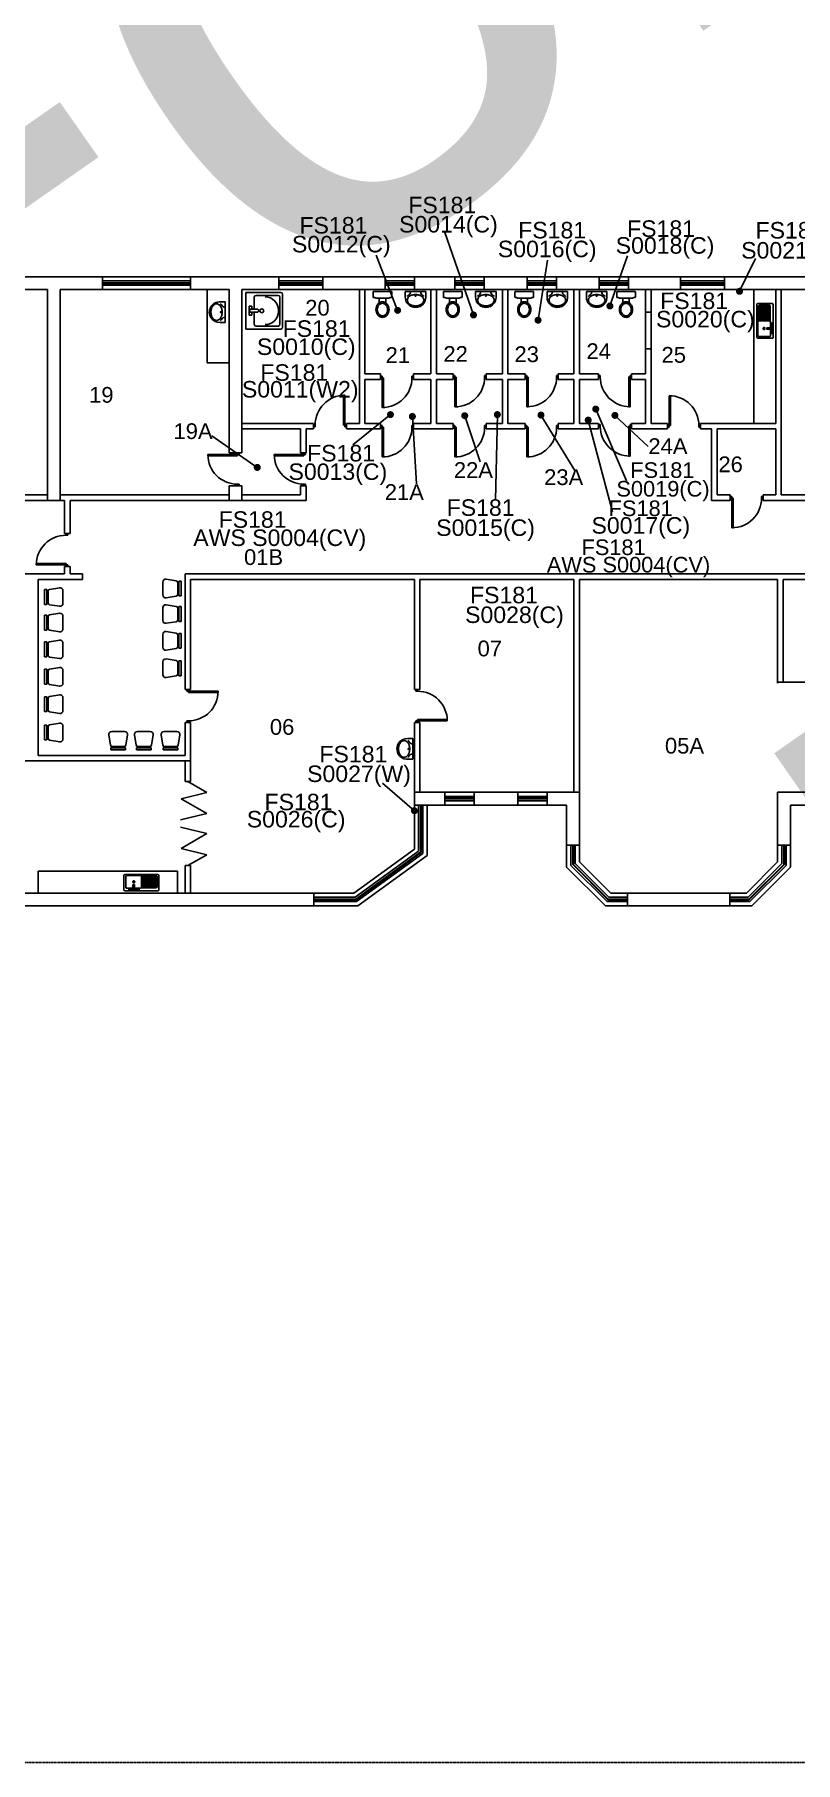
# Model space of a CAD drawing. Extents: x -211487 to 129179, y -113885 to 184348.
# Drawn here: x -163118 to -142380, y -55162 to -8064 of the extents above; entities that cross this region are included whole.
import ezdxf

# ---------------------------------------------------------------- set-up
doc = ezdxf.new("R2010")
doc.units = 0
doc.linetypes.add('HIDDEN', pattern=[0.375, 0.25, -0.125])
doc.layers.get('0').update_dxf_attribs({"linetype": 'CONTINUOUS'})
for name, color, linetype in [('BLD-PART', 7, 'CONTINUOUS'), ('BLD-STRUCT', 7, 'CONTINUOUS'), ('DOOR', 7, 'CONTINUOUS'), ('FURNITURE', 7, 'CONTINUOUS'), ('Items-Negative', 104, 'CONTINUOUS'), ('Not in Remit', 253, 'CONTINUOUS'), ('ROOMS', 5, 'CONTINUOUS'), ('SAN-FIT', 7, 'CONTINUOUS')]:
    doc.layers.add(name, color=color, linetype=linetype)
doc.styles.add('BOX-TEXT', font='arial.ttf')
doc.styles.get("Standard").update_dxf_attribs({"font": 'arial.ttf'})

# ---------------------------------------------------------------- blocks, each defined once
blk = doc.blocks.new('DOORX')
for p, q in [((0.05, 0), (0.05, 0.9)), ((0.05, 0.9), (0.09, 0.9)), ((0.09, 0.9), (0.09, 0)), ((0, 0), (0.05, 0)), ((0.09, 0), (0.05, 0)), ((0.05, 0), (0.05, -0.05)), ((0.05, -0.05), (0, -0.05)), ((0.95, 0), (0.95, -0.05)), ((1, 0), (0.95, 0)), ((0.95, -0.05), (1, -0.05))]:
    blk.add_line(p, q)
blk.add_arc((0.05, 0), 0.9, 0, 90)
blk = doc.blocks.new('STANDARD')
blk.add_blockref('DOORX', (0.537, 0.256))
blk = doc.blocks.new('WC1')
for p, q in [((0, -0.24), (0, 0.24)), ((0.015, 0.255), (0.156, 0.255)), ((0.171, 0.24), (0.171, 0.213)), ((0.171, 0.213), (0.189, 0.176)), ((0.189, 0.176), (0.189, -0.176)), ((0.189, 0.088), (0.313, 0.088)), ((0.015, -0.255), (0.156, -0.255)), ((0.171, -0.213), (0.189, -0.176)), ((0.171, -0.24), (0.171, -0.213)), ((0.189, -0.088), (0.312, -0.088))]:
    blk.add_line(p, q)
for points in [[(0.496, -0.18, 0.084445), (0.579, -0.166, 0.091522), (0.646, -0.128, 0.103706), (0.696, -0.063, 0.134256), (0.708, -0.001, 0.114344), (0.692, 0.066, 0.103706), (0.646, 0.125, 0.091522), (0.579, 0.164, 0.084445), (0.496, 0.178, 0.084445), (0.414, 0.164, 0.091522), (0.347, 0.125, 0.103706), (0.3, 0.066, 0.114344), (0.285, -0.001, 0.114344), (0.3, -0.068, 0.103706), (0.347, -0.128, 0.091522), (0.414, -0.166, 0.084445)], [(0.496, -0.141, 0.084445), (0.566, -0.129, 0.091522), (0.62, -0.098, 0.103706), (0.661, -0.046, 0.138985), (0.668, -0.003, 0.117883), (0.657, 0.049, 0.103706), (0.62, 0.095, 0.091522), (0.566, 0.127, 0.084445), (0.496, 0.139, 0.084445), (0.427, 0.127, 0.091522), (0.372, 0.095, 0.103706), (0.335, 0.049, 0.114344), (0.324, -0.001, 0.114344), (0.335, -0.051, 0.103706), (0.372, -0.098, 0.091522), (0.427, -0.129, 0.084445)]]:
    blk.add_lwpolyline(points, format="xyb", close=True)
for centre, start, end in [((0.015, 0.24), 90, 180), ((0.156, 0.24), 360, 90), ((0.015, -0.24), 180, 270), ((0.156, -0.24), 270, 0)]:
    blk.add_arc(centre, 0.0147, start, end)
blk = doc.blocks.new('WHB2')
for p, q in [((-0.28, 0), (0.28, 0)), ((-0.28, -0.172), (-0.28, 0)), ((0.28, -0.137), (0.28, 0))]:
    blk.add_line(p, q)
blk.add_lwpolyline([(-0.001, -0.083, 0.068343), (-0.091, -0.095, 0.080514), (-0.162, -0.128, 0.107064), (-0.212, -0.181, 0.138337), (-0.228, -0.236, 0.138337), (-0.212, -0.292, 0.107064), (-0.162, -0.345, 0.080514), (-0.091, -0.377, 0.068343), (-0.001, -0.39, 0.068343), (0.089, -0.377, 0.080514), (0.16, -0.345, 0.107064), (0.21, -0.292, 0.138337), (0.226, -0.236, 0.138337), (0.21, -0.181, 0.107064), (0.16, -0.128, 0.080514), (0.089, -0.095, 0.068343)], format="xyb", close=True)
blk.add_circle((0, -0.116), 0.0142)
for centre, radius, start, end in [((-0.243, -0.009), 0.105, 292.8641, 4.7363), ((0.243, -0.009), 0.105, 175.2637, 247.1359), ((0, -0.154), 0.281, 183.5443, 3.5955), ((-0.154, -0.18), 0.0885, 123.0153, 148.8458), ((0.154, -0.18), 0.0885, 31.1542, 56.9847)]:
    blk.add_arc(centre, radius, start, end)
blk = doc.blocks.new('WHB1')
for p, q in [((0, -0.5), (0, 0.5)), ((0, 0.5), (0.95, 0.5)), ((0.091, -0.123), (0.091, 0.123)), ((0.091, 0.123), (0.161, 0.123)), ((0.109, 0.04), (0.327, 0.04)), ((0.161, 0.123), (0.161, 0.04)), ((0.227, 0.368), (0.227, 0.04)), ((0.88, 0.418), (0.277, 0.418)), ((0.93, -0.368), (0.93, 0.368)), ((1, 0.45), (1, -0.45)), ((0.161, -0.123), (0.091, -0.123)), ((0.109, -0.04), (0.327, -0.04)), ((0.161, -0.04), (0.161, -0.123)), ((0.95, -0.5), (0, -0.5))]:
    blk.add_line(p, q)
blk.add_lwpolyline([(0.109, 0.04), (0.109, -0.04)])
for points in [[(0.53, -0.378, 0.414214), (0.89, -0.018), (0.89, 0.018, 0.414214), (0.53, 0.378)], [(0.227, -0.04), (0.227, -0.368, 0.414214), (0.277, -0.418), (0.88, -0.418), (0.88, -0.418, 0.414214)]]:
    blk.add_lwpolyline(points, format="xyb")
blk.add_circle((0.434, 0), 0.0517)
for centre, radius, start, end in [((0.95, 0.45), 0.05, 360, 90), ((0.277, 0.368), 0.05, 90, 180), ((0.302, 0), 0.047, 301.674, 58.326), ((0.88, 0.368), 0.05, 0, 90), ((0.88, -0.368), 0.05, 270, 360), ((0.95, -0.45), 0.05, 270, 360)]:
    blk.add_arc(centre, radius, start, end)
blk = doc.blocks.new('SINKRH')
for p, q in [((0.969, 0.5), (0.05, 0.5)), ((0, 0.469), (0, -0.469)), ((0.114, 0.364), (0.039, 0.364)), ((0.039, 0.364), (0.039, 0.064)), ((0.039, 0.064), (0.114, 0.064)), ((0.052, 0.195), (0.052, 0.242)), ((0.052, 0.242), (0.362, 0.242)), ((0.362, 0.195), (0.052, 0.195)), ((0.114, 0.242), (0.114, 0.364)), ((0.114, 0.064), (0.114, 0.195)), ((0.153, 0.432), (0.15, 0.422)), ((0.15, 0.422), (0.151, 0.419)), ((0.15, 0.195), (0.15, 0.031)), ((0.151, 0.419), (0.151, 0.242)), ((0.2, 0.45), (0.18, 0.448)), ((0.185, 0.001), (0.185, -0.419)), ((0.9, 0.45), (0.2, 0.45)), ((0.5, 0.217), (0.503, 0.229)), ((0.503, 0.205), (0.5, 0.217)), ((0.554, 0.183), (0.532, 0.186)), ((0.534, 0.249), (0.554, 0.251)), ((0.554, 0.251), (0.575, 0.248)), ((0.575, 0.186), (0.554, 0.183)), ((0.604, 0.229), (0.608, 0.217)), ((0.608, 0.217), (0.604, 0.205)), ((0.912, -0.419), (0.912, 0)), ((0.95, 0.031), (0.95, 0.419)), ((1, -0.469), (1, 0.469)), ((0.2, 0), (0.9, 0)), ((0.235, -0.45), (0.862, -0.45)), ((0.25, -0.45), (0.25, 0)), ((0.35, -0.45), (0.35, 0)), ((0.45, -0.45), (0.45, 0)), ((0.55, -0.45), (0.55, 0)), ((0.65, -0.45), (0.65, 0)), ((0.75, -0.45), (0.75, 0)), ((0.85, -0.45), (0.85, 0)), ((0.05, -0.5), (0.95, -0.5))]:
    blk.add_line(p, q)
for centre, radius, start, end in [((0.048, 0.448), 0.0522, 87.7073, 156.5951), ((0.969, 0.469), 0.0313, 360, 90), ((0.198, 0.052), 0.0521, 203.499, 272.4902), ((0.182, 0.41), 0.0364, 119.3676, 143.6438), ((0.193, 0.391), 0.058, 103.1207, 119.3676), ((0.362, 0.219), 0.0233, 270, 90), ((0.537, 0.207), 0.0403, 122.0054, 146.4659), ((0.537, 0.227), 0.0403, 213.5341, 237.9946), ((0.551, 0.185), 0.0663, 104.5143, 122.0054), ((0.547, 0.244), 0.0596, 237.9946, 255.4857), ((0.561, 0.19), 0.0596, 57.9946, 75.4857), ((0.561, 0.244), 0.0596, 284.5143, 302.0054), ((0.571, 0.207), 0.0403, 33.5341, 57.9946), ((0.571, 0.227), 0.0403, 302.0054, 326.4659), ((0.902, 0.398), 0.0521, 23.499, 92.4902), ((0.902, 0.052), 0.0521, 267.5098, 336.501), ((0.048, -0.448), 0.0519, 203.5936, 272.6882), ((0.233, -0.398), 0.0521, 203.499, 272.4902), ((0.864, -0.398), 0.0521, 267.5098, 336.501), ((0.952, -0.448), 0.0521, 267.5098, 336.501)]:
    blk.add_arc(centre, radius, start, end)
blk = doc.blocks.new('SECRETRY')
for p, q in [((-0.5, 0.203), (-0.438, 0.203)), ((-0.5, -0.203), (-0.5, 0.203)), ((-0.438, 0.203), (-0.438, -0.203)), ((-0.406, 0.162), (-0.406, -0.162)), ((-0.09, 0.253), (-0.367, 0.209)), ((0, -0.176), (0, 0.176)), ((-0.5, -0.203), (-0.438, -0.203)), ((-0.367, -0.209), (-0.09, -0.253))]:
    blk.add_line(p, q)
for centre, radius, start, end in [((-0.359, 0.162), 0.0469, 99.1102, 180), ((-0.078, 0.176), 0.0781, 0, 99.1102), ((-0.359, -0.162), 0.0469, 180, 260.8898), ((-0.078, -0.176), 0.0781, 260.8898, 0)]:
    blk.add_arc(centre, radius, start, end)

msp = doc.modelspace()

# ---------------------------------------------------------------- linework, layer by layer
at = {"layer": 'BLD-PART'}
for p, q in [((-154266, -15014), (-154266, -18664)), ((-154116, -15014), (-154116, -17314)), ((-152316, -15014), (-152316, -17314)), ((-152166, -15014), (-152166, -17314)), ((-150366, -15014), (-150366, -17314)), ((-150216, -15014), (-150216, -17314)), ((-148416, -15014), (-148416, -17314)), ((-148266, -15014), (-148266, -17314)), ((-146466, -15014), (-146466, -17314)), ((-146316, -15014), (-146316, -18664)), ((-142916, -15014), (-142916, -18664)), ((-142766, -15014), (-142766, -20614)), ((-146466, -15627), (-146316, -15627)), ((-146466, -16627), (-146316, -16627)), ((-154116, -17314), (-153687, -17314)), ((-153687, -17314), (-153687, -17464)), ((-152787, -17314), (-152787, -17464)), ((-152787, -17314), (-152316, -17314)), ((-152166, -17314), (-151707, -17314)), ((-151707, -17314), (-151707, -17464)), ((-150807, -17314), (-150807, -17464)), ((-150807, -17314), (-150366, -17314)), ((-150216, -17314), (-149746, -17314)), ((-149746, -17314), (-149746, -17464)), ((-148846, -17314), (-148846, -17464)), ((-148846, -17314), (-148416, -17314)), ((-148266, -17314), (-147746, -17314)), ((-147746, -17314), (-147746, -17464)), ((-146846, -17314), (-146846, -17464)), ((-146846, -17314), (-146466, -17314)), ((-154116, -17464), (-153687, -17464)), ((-154116, -17464), (-154116, -18664)), ((-152787, -17464), (-152316, -17464)), ((-152316, -17464), (-152316, -18664)), ((-152166, -17464), (-151707, -17464)), ((-152166, -17464), (-152166, -18664)), ((-150807, -17464), (-150366, -17464)), ((-150366, -17464), (-150366, -18664)), ((-150216, -17464), (-149746, -17464)), ((-150216, -17464), (-150216, -18664)), ((-148846, -17464), (-148416, -17464)), ((-148416, -17464), (-148416, -18664)), ((-148266, -17464), (-147746, -17464)), ((-148266, -17464), (-148266, -18664)), ((-146846, -17464), (-146466, -17464)), ((-146466, -17464), (-146466, -18664)), ((-157466, -18664), (-155516, -18664)), ((-157466, -18814), (-155866, -18814)), ((-155866, -18814), (-155866, -19464)), ((-155716, -18814), (-155716, -19464)), ((-155716, -18814), (-155516, -18814)), ((-155516, -18664), (-155516, -18814)), ((-154616, -18664), (-154616, -18814)), ((-154616, -18664), (-154266, -18664)), ((-154616, -18814), (-154116, -18814)), ((-154116, -18664), (-153687, -18664)), ((-154116, -18814), (-153687, -18814)), ((-153687, -18664), (-153687, -18814)), ((-152787, -18664), (-152316, -18664)), ((-152787, -18664), (-152787, -18814)), ((-152787, -18814), (-151707, -18814)), ((-152166, -18664), (-151707, -18664)), ((-151707, -18664), (-151707, -18814)), ((-150807, -18664), (-150366, -18664)), ((-150807, -18664), (-150807, -18814)), ((-150807, -18814), (-149746, -18814)), ((-150216, -18664), (-149746, -18664)), ((-149746, -18664), (-149746, -18814)), ((-148846, -18664), (-148416, -18664)), ((-148846, -18664), (-148846, -18814)), ((-148846, -18814), (-147746, -18814)), ((-148266, -18664), (-147746, -18664)), ((-147746, -18664), (-147746, -18814)), ((-146846, -18664), (-146466, -18664)), ((-146846, -18664), (-146846, -18814)), ((-146846, -18814), (-145871, -18814)), ((-146316, -18664), (-145871, -18664)), ((-145871, -18664), (-145871, -18814)), ((-144971, -18664), (-144971, -18814)), ((-144971, -18664), (-142916, -18664)), ((-144971, -18814), (-144666, -18814)), ((-144666, -18814), (-144666, -20764)), ((-144516, -18814), (-144516, -20614)), ((-144516, -18814), (-142916, -18814)), ((-142916, -18814), (-142916, -20614)), ((-155866, -19464), (-155716, -19464)), ((-164366, -20614), (-162766, -20614)), ((-162416, -20614), (-157816, -20614)), ((-157466, -20614), (-155866, -20614)), ((-155866, -20364), (-155716, -20364)), ((-155866, -20364), (-155866, -20614)), ((-155716, -20364), (-155716, -20764)), ((-144516, -20614), (-144158, -20614)), ((-144158, -20614), (-144158, -20764)), ((-143258, -20614), (-143258, -20764)), ((-143258, -20614), (-142916, -20614)), ((-142766, -20614), (-139766, -20614)), ((-164366, -20764), (-162766, -20764)), ((-162416, -20764), (-162299, -20764)), ((-162299, -20764), (-162299, -21664)), ((-162149, -20764), (-162149, -21664)), ((-162149, -20764), (-157816, -20764)), ((-157466, -20764), (-155716, -20764)), ((-144666, -20764), (-144158, -20764)), ((-143258, -20764), (-141345, -20764)), ((-162299, -21664), (-162149, -21664)), ((-162299, -22564), (-162149, -22564)), ((-162299, -22564), (-162299, -22764)), ((-162149, -22564), (-162149, -22764)), ((-167216, -22764), (-162299, -22764)), ((-163016, -22914), (-163016, -27714)), ((-163016, -22914), (-161816, -22914)), ((-162149, -22764), (-161816, -22764)), ((-161816, -22764), (-161816, -22914)), ((-159016, -22764), (-159016, -25914)), ((-159016, -22764), (-141345, -22764)), ((-158866, -22914), (-158866, -25914)), ((-158866, -22914), (-152766, -22914)), ((-152766, -22914), (-152766, -25914)), ((-152616, -22914), (-152616, -25914)), ((-152616, -22914), (-148416, -22914)), ((-148416, -22914), (-148416, -28714)), ((-148266, -22914), (-148266, -28714)), ((-148266, -22914), (-142866, -22914)), ((-142866, -25739), (-142866, -22914)), ((-142716, -22914), (-142716, -25714)), ((-142716, -22914), (-136966, -22914)), ((-142841, -25714), (-138516, -25714)), ((-159016, -25914), (-158866, -25914)), ((-152766, -25914), (-152616, -25914)), ((-159016, -26814), (-158866, -26814)), ((-159016, -26814), (-159016, -27714)), ((-158866, -26814), (-158866, -27864)), ((-152766, -26814), (-152616, -26814)), ((-152766, -26814), (-152766, -28714)), ((-152616, -26814), (-152616, -28714)), ((-163016, -27714), (-161216, -27714)), ((-161216, -27714), (-159016, -27714)), ((-164866, -27864), (-163016, -27864)), ((-163016, -27864), (-161216, -27864)), ((-161216, -27864), (-158866, -27864)), ((-159016, -27864), (-159016, -28426)), ((-158866, -27864), (-158866, -28426)), ((-158421, -28722), (-159122, -28894)), ((-159016, -28426), (-158866, -28426)), ((-158941, -28426), (-158421, -28722)), ((-159122, -28894), (-158426, -29295)), ((-158426, -29295), (-159144, -29472)), ((-158426, -29845), (-159144, -29668)), ((-159122, -30246), (-158426, -29845)), ((-158420, -30418), (-159122, -30246)), ((-158941, -30714), (-158420, -30418)), ((-159016, -30714), (-158866, -30714)), ((-159016, -30714), (-159016, -31464)), ((-158866, -30714), (-158866, -31464))]:
    msp.add_line(p, q, dxfattribs=at)
msp.add_arc((-142841, -25739), 25, 90, 180, dxfattribs=at)
at = {"layer": 'BLD-STRUCT'}
for p, q in [((-183216, -14664), (-115166, -14664)), ((-182866, -15014), (-162766, -15014)), ((-162766, -15014), (-162766, -20764)), ((-162416, -15014), (-162416, -20764)), ((-162416, -15014), (-157816, -15014)), ((-161264, -14664), (-161264, -15014)), ((-158864, -14664), (-158864, -15014)), ((-157816, -15014), (-157816, -19464)), ((-157466, -15014), (-157466, -19464)), ((-157466, -15014), (-137966, -15014)), ((-156461, -14664), (-156461, -15014)), ((-155261, -14664), (-155261, -15014)), ((-153562, -14664), (-153562, -15014)), ((-152762, -14664), (-152762, -15014)), ((-151666, -14664), (-151666, -15014)), ((-150866, -14664), (-150866, -15014)), ((-149694, -14664), (-149694, -15014)), ((-148894, -14664), (-148894, -15014)), ((-147733, -14664), (-147733, -15014)), ((-146933, -14664), (-146933, -15014)), ((-145516, -14664), (-145516, -15014)), ((-144316, -14664), (-144316, -15014)), ((-157816, -19464), (-157466, -19464)), ((-157816, -20364), (-157466, -20364)), ((-157816, -20364), (-157816, -20764)), ((-157466, -20364), (-157466, -20764)), ((-162766, -20764), (-162416, -20764)), ((-157816, -20764), (-157466, -20764)), ((-152766, -28714), (-148266, -28714)), ((-152766, -28714), (-152766, -29064)), ((-151940, -28714), (-151940, -29064)), ((-151140, -28714), (-151140, -29064)), ((-149951, -28714), (-149951, -29064)), ((-149151, -28714), (-149151, -29064)), ((-148266, -28714), (-148266, -30614)), ((-142866, -28714), (-138516, -28714)), ((-142866, -28714), (-142866, -30614)), ((-152766, -29064), (-148616, -29064)), ((-152766, -30264), (-152766, -29064)), ((-152416, -30442), (-152416, -29064)), ((-148616, -29064), (-148616, -30759)), ((-142516, -29064), (-138516, -29064)), ((-142516, -29064), (-142516, -30759)), ((-152766, -30264), (-154416, -31464)), ((-152416, -30442), (-154303, -31814)), ((-148616, -30159), (-148266, -30159)), ((-142516, -30159), (-142866, -30159)), ((-148616, -30759), (-147561, -31814)), ((-148266, -30614), (-147416, -31464)), ((-142866, -30614), (-143716, -31464)), ((-142516, -30759), (-143571, -31814)), ((-164516, -31464), (-154416, -31464)), ((-155503, -31814), (-155503, -31464)), ((-147416, -31464), (-143716, -31464)), ((-146961, -31814), (-146961, -31464)), ((-144171, -31814), (-144171, -31464)), ((-164630, -31814), (-154303, -31814)), ((-147561, -31814), (-143571, -31814))]:
    msp.add_line(p, q, dxfattribs=at)
at = {"layer": 'DOOR'}
for p, q in [((-161264, -14780), (-158864, -14780)), ((-161264, -14830), (-158864, -14830)), ((-161264, -14848), (-158864, -14848)), ((-161264, -14898), (-158864, -14898)), ((-156461, -14780), (-155261, -14780)), ((-156461, -14830), (-155261, -14830)), ((-156461, -14848), (-155261, -14848)), ((-156461, -14898), (-155261, -14898)), ((-153562, -14780), (-152762, -14780)), ((-153562, -14830), (-152762, -14830)), ((-153562, -14848), (-152762, -14848)), ((-153562, -14898), (-152762, -14898)), ((-151666, -14780), (-150866, -14780)), ((-151666, -14830), (-150866, -14830)), ((-151666, -14848), (-150866, -14848)), ((-151666, -14898), (-150866, -14898)), ((-149694, -14780), (-148894, -14780)), ((-149694, -14830), (-148894, -14830)), ((-149694, -14848), (-148894, -14848)), ((-149694, -14898), (-148894, -14898)), ((-147733, -14780), (-146933, -14780)), ((-147733, -14830), (-146933, -14830)), ((-147733, -14848), (-146933, -14848)), ((-147733, -14898), (-146933, -14898)), ((-145516, -14780), (-144316, -14780)), ((-145516, -14830), (-144316, -14830)), ((-145516, -14848), (-144316, -14848)), ((-145516, -14898), (-144316, -14898)), ((-152650, -30323), (-152650, -29064)), ((-152600, -30348), (-152600, -29064)), ((-152582, -30358), (-152582, -29064)), ((-152532, -30383), (-152532, -29064)), ((-151940, -28830), (-151140, -28830)), ((-151940, -28880), (-151140, -28880)), ((-151940, -28898), (-151140, -28898)), ((-151940, -28948), (-151140, -28948)), ((-149951, -28830), (-149151, -28830)), ((-149951, -28880), (-149151, -28880)), ((-149951, -28898), (-149151, -28898)), ((-149951, -28948), (-149151, -28948)), ((-152650, -30323), (-154379, -31580)), ((-152600, -30348), (-154362, -31630)), ((-152582, -30358), (-154357, -31648)), ((-152532, -30383), (-154340, -31698)), ((-148500, -30159), (-148500, -30711)), ((-148450, -30159), (-148450, -30690)), ((-148432, -30159), (-148432, -30683)), ((-148382, -30159), (-148382, -30662)), ((-142750, -30159), (-142750, -30662)), ((-142700, -30159), (-142700, -30683)), ((-142682, -30159), (-142682, -30690)), ((-142632, -30159), (-142632, -30711)), ((-148500, -30711), (-147513, -31698)), ((-148450, -30690), (-147493, -31648)), ((-148432, -30683), (-147485, -31630)), ((-148382, -30662), (-147464, -31580)), ((-142750, -30662), (-143668, -31580)), ((-142700, -30683), (-143648, -31630)), ((-142682, -30690), (-143640, -31648)), ((-142632, -30711), (-143619, -31698)), ((-155503, -31580), (-154379, -31580)), ((-155503, -31630), (-154362, -31630)), ((-155503, -31648), (-154357, -31648)), ((-155503, -31698), (-154340, -31698)), ((-147513, -31698), (-146961, -31698)), ((-147493, -31648), (-146961, -31648)), ((-147485, -31630), (-146961, -31630)), ((-147464, -31580), (-146961, -31580)), ((-144171, -31580), (-143668, -31580)), ((-144171, -31630), (-143648, -31630)), ((-144171, -31648), (-143640, -31648)), ((-144171, -31698), (-143619, -31698))]:
    msp.add_line(p, q, dxfattribs=at)
at = {"layer": 'FURNITURE'}
for p, q in [((-158416, -15014), (-158416, -17014)), ((-143516, -15014), (-143516, -18664)), ((-158416, -17014), (-157816, -17014)), ((-163019, -30864), (-159219, -30864)), ((-163019, -31464), (-163019, -30864)), ((-159219, -31464), (-159219, -30864))]:
    msp.add_line(p, q, dxfattribs=at)
at = {"layer": 'Items-Negative', "ltscale": 0.5}
for p, q in [((-151155, -15707), (-151945, -13429)), ((-153223, -15581), (-153806, -14077)), ((-147436, -15462), (-146961, -14093)), ((-149396, -15849), (-149135, -14211)), ((-143904, -15062), (-143472, -14164)), ((-147823, -18271), (-146982, -20227)), ((-153419, -18423), (-154441, -19246)), ((-150505, -18423), (-150552, -20756)), ((-148028, -18573), (-147368, -21074)), ((-152766, -29221), (-153633, -28466))]:
    msp.add_line(p, q, dxfattribs=at)
at = {"layer": 'Items-Negative', "ltscale": 0.5, "const_width": 95.3}
for points in [[(-143952, -15062, 1), (-143856, -15062, 1)], [(-153270, -15581, 1), (-153175, -15581, 1)], [(-147484, -15462, 1), (-147388, -15462, 1)], [(-151203, -15707, 1), (-151107, -15707, 1)], [(-149443, -15849, 1), (-149348, -15849, 1)], [(-153466, -18423, 1), (-153371, -18423, 1)], [(-150553, -18423, 1), (-150457, -18423, 1)], [(-147871, -18271, 1), (-147775, -18271, 1)], [(-148076, -18573, 1), (-147981, -18573, 1)], [(-152814, -29221, 1), (-152719, -29221, 1)]]:
    msp.add_lwpolyline(points, format="xyb", close=True, dxfattribs=at)
at = {"layer": 'Not in Remit', "linetype": 'HIDDEN'}
msp.add_lwpolyline([(-211487, 1681), (-94244, 1681), (-94244, -55162), (-211487, -55162)], close=True, dxfattribs=at)
at = {"layer": 'ROOMS', "ltscale": 0.5}
for p, q in [((-152821, -18474), (-152710, -20306)), ((-151394, -18453), (-150974, -19714)), ((-149316, -18435), (-148396, -19945)), ((-147299, -18444), (-146391, -19295)), ((-157048, -19863), (-158291, -18998))]:
    msp.add_line(p, q, dxfattribs=at)
at = {"layer": 'ROOMS', "ltscale": 0.5, "const_width": 95.3}
for points in [[(-151441, -18453, 1), (-151346, -18453, 1)], [(-149363, -18435, 1), (-149268, -18435, 1)], [(-147347, -18444, 1), (-147252, -18444, 1)], [(-152869, -18474, 1), (-152773, -18474, 1)], [(-157096, -19863, 1), (-157000, -19863, 1)]]:
    msp.add_lwpolyline(points, format="xyb", close=True, dxfattribs=at)

# ---------------------------------------------------------------- block references
at = {"layer": 'DOOR', "yscale": 900, "zscale": 900}
for p, xscale, rotation in [((-154170, -17191), -900, 180), ((-152189, -17173), -900, 180), ((-150228, -17170), -900, 180), ((-146361, -17167), 900, 180), ((-154170, -18537), -900, 180), ((-152189, -18537), -900, 180), ((-150228, -18537), -900, 180), ((-146361, -18511), 900, 180), ((-157355, -18982), -900, 90), ((-155545, -18982), -900, 90), ((-144641, -20467), -900, 180), ((-162030, -23048), 900, 90), ((-159155, -25432), 900, 270), ((-152910, -27300), -900, 270)]:
    msp.add_blockref('Standard', p, dxfattribs=dict(at, xscale=xscale, rotation=rotation))
for p, xscale in [((-154134, -18937), -900), ((-146351, -18948), 900)]:
    msp.add_blockref('Standard', p, dxfattribs=dict(at, xscale=xscale))
at = {"layer": 'FURNITURE', "yscale": 1000, "zscale": 1000}
for p, xscale, rotation in [((-159623, -23163), 1000, 180), ((-162344, -23395), -1000, 180), ((-162344, -24091), -1000, 180), ((-159623, -23859), 1000, 180), ((-159623, -24589), 1000, 180), ((-162344, -24821), -1000, 180), ((-162344, -25568), -1000, 180), ((-159623, -25336), 1000, 180), ((-162344, -26315), -1000, 180), ((-162344, -27088), -1000, 180), ((-160840, -27064), -1000, 270), ((-160140, -27064), -1000, 270), ((-159413, -27064), -1000, 270)]:
    msp.add_blockref('SECRETRY', p, dxfattribs=dict(at, xscale=xscale, rotation=rotation))
at = {"layer": 'SAN-FIT'}
for name, p, xscale, yscale, zscale, rotation in [('WC1', (-153635, -15064), 1000, 1000, 1000, 270), ('WC1', (-151719, -15064), 1000, 1000, 1000, 270), ('WC1', (-149771, -15064), 1000, 1000, 1000, 270), ('WC1', (-146997, -15064), 1000, 1000, 1000, 270), ('WHB2', (-157921, -15631), 1000, 1000, 1000, 270), ('SINKRH', (-142990, -15869), 439.4728601832867, 947.6495077345817, 439.4728601832867, 180), ('WHB2', (-152810, -27535), -1000, 1000, 1000, 270), ('SINKRH', (-160207, -31400), 439.4728601832867, 947.6495077345817, 439.4728601832867, 89.99999999999999)]:
    msp.add_blockref(name, p, dxfattribs=dict(at, xscale=xscale, yscale=yscale, zscale=zscale, rotation=rotation))
at = {"layer": 'SAN-FIT', "yscale": 1000, "zscale": 1000}
for name, p, xscale in [('WHB2', (-152735, -15068), -1000), ('WHB2', (-150819, -15068), -1000), ('WHB2', (-148871, -15068), -1000), ('WHB2', (-147797, -15068), -1000), ('WHB1', (-157359, -15593), 1000)]:
    msp.add_blockref(name, p, dxfattribs=dict(at, xscale=xscale))

# ---------------------------------------------------------------- texts
at = {"color": 1, "char_height": 16368.56, "attachment_point": 1, "rotation": 34.9994}
for s, insert in [('For Demonstration Purposes Only', (-177433, -10763)), ('Tailor Made Software', (-143379, -27950))]:
    msp.add_mtext(s, dxfattribs=dict(at, insert=insert))
at = {"layer": 'Items-Negative', "ltscale": 0.5}
for s, p in [('FS181', (-152932, -12935)), ('FS181', (-155898, -13487)), ('FS181', (-149937, -13620)), ('FS181', (-146969, -13578)), ('FS181', (-143467, -13623)), ('FS181', (-146067, -15546)), ('FS181', (-156357, -16303)), ('FS181', (-156965, -17501)), ('FS181', (-155690, -19699)), ('FS181', (-158101, -21508)), ('FS181', (-151887, -21182)), ('AWS S0004(CV)', (-158793, -22004)), ('FS181', (-151250, -23566)), ('FS181', (-155354, -27902)), ('FS181', (-156850, -29208))]:
    msp.add_text(s, height=450, dxfattribs=at).set_placement(p)
at = {"layer": 'Items-Negative', "ltscale": 0.5, "style": 'BOX-TEXT'}
for s, height, p in [('S0014(C)', 450, (-153183, -13459)), ('S0012(C)', 450, (-156103, -14002)), ('S0016(C)', 450, (-150491, -14132)), ('S0018(C)', 450, (-147279, -14036)), ('S0021(W3)', 450, (-143859, -14169)), ('S0020(C)', 450, (-146180, -16045)), ('S0010(C)', 450, (-157058, -16797)), ('S0011(W2)', 450, (-157467, -17957)), ('S0013(C)', 450, (-156196, -20203)), ('FS181', 425, (-146882, -20148)), ('S0019(C)', 425, (-147260, -20657)), ('S0017(C)', 450, (-147939, -21668)), ('FS181', 425, (-147472, -21189)), ('S0015(C)', 450, (-152171, -21729)), ('FS181', 425, (-148211, -22251)), ('AWS S0004(CV)', 425, (-149157, -22727)), ('S0028(C)', 450, (-151384, -24103)), ('S0027(W)', 450, (-155690, -28438)), ('S0026(C)', 450, (-157334, -29675))]:
    msp.add_text(s, height=height, dxfattribs=at).set_placement(p)
at = {"layer": 'ROOMS', "ltscale": 0.5, "style": 'BOX-TEXT'}
for s, p in [('20', (-155741, -15725)), ('24', (-148076, -16909)), ('21', (-153551, -17014)), ('22', (-151976, -16984)), ('23', (-150038, -16991)), ('25', (-146030, -17009)), ('19', (-161632, -18099)), ('19A', (-159332, -19089)), ('24A', (-146389, -19497)), ('22A', (-151690, -20149)), ('26', (-144480, -19992)), ('23A', (-149230, -20343)), ('21A', (-153574, -20749)), ('01B', (-157409, -22522)), ('07', (-151044, -25012)), ('06', (-156705, -27150)), ('05A', (-145937, -27663))]:
    msp.add_text(s, height=429, dxfattribs=at).set_placement(p)

doc.saveas('drawing.dxf')
